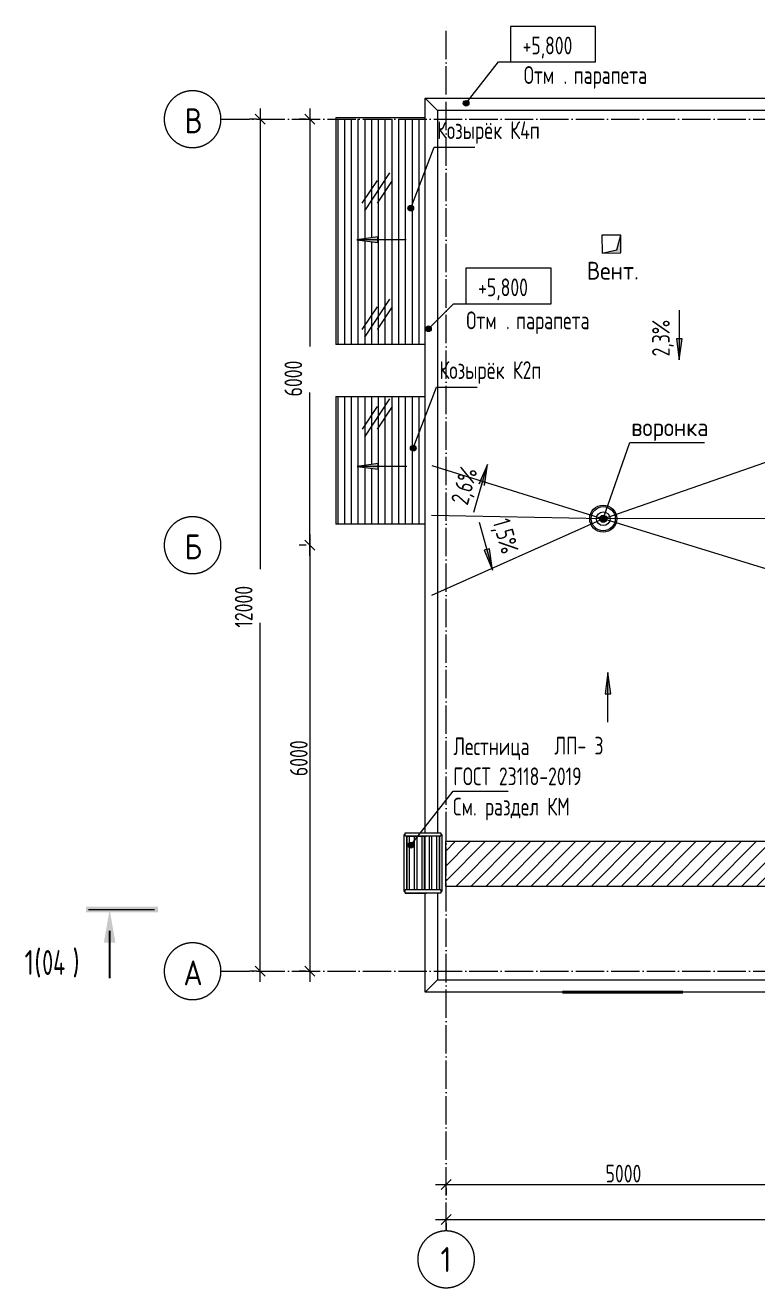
# Model space of a CAD drawing. Header units: millimetres. Extents: x -263990 to 193903, y -164417 to 240530.
# Drawn here: x -1339 to 8987, y -62039 to -44258 of the extents above; entities that cross this region are included whole.
import ezdxf

# ---------------------------------------------------------------- set-up
doc = ezdxf.new("R2010")
doc.units = ezdxf.units.MM
doc.header["$LTSCALE"] = 20
doc.linetypes.add('_ШПТ__20_т__2_5__Линия сетки', pattern=[25, 20, -2.5, 0, -2.5])
doc.linetypes.add('CENTER', pattern=[20, 15, -1.7, 1.6, -1.7])
doc.layers.get('0').update_dxf_attribs({"lineweight": 0})
doc.layers.get('Defpoints').update_dxf_attribs({"color": 4})
doc.layers.add('S-WALL-PATT', color=181, linetype='Continuous')
for name, color, linetype, lineweight in [('Высотные отметки', 7, 'Continuous', 9), ('Линии', 7, 'Continuous', 9), ('Обобщенные модели', 7, 'Continuous', 18), ('Обычные линии', 7, 'Continuous', 40), ('Оси', 7, 'CENTER', 9), ('Размеры', 7, 'Continuous', 9), ('Разрезы', 7, 'Continuous', 9), ('Текстовые примечания', 7, 'Continuous', 9), ('Типовые аннотации', 7, 'Continuous', 9), ('Уклоны в точках', 7, 'Continuous', 9), ('Элементы узлов', 7, 'Continuous', 18)]:
    doc.layers.add(name, color=color, linetype=linetype, lineweight=lineweight)
for name, color, linetype, lineweight, true_color in [('Оборудование', 7, 'Continuous', 18, 0x9f9fd0), ('Ограждение', 7, 'Continuous', 9, 0x408080), ('Сантехнические приборы', 7, 'Continuous', 18, 0x0080c0)]:
    doc.layers.add(name, color=color, linetype=linetype, lineweight=lineweight, true_color=true_color)
doc.styles.add('GOST Common', font='gost-common.ttf', dxfattribs={"width": 0.9, "height": 350})
doc.styles.add('GOST Common_1', font='gost-common.ttf', dxfattribs={"width": 0.8, "height": 350})
doc.styles.add('GOST Common_2', font='gost-common.ttf', dxfattribs={"width": 0.9, "height": 250})
doc.styles.add('ISOCPEUR', font='isocpeur.ttf', dxfattribs={"width": 0.9, "height": 250})
doc.dimstyles.new('Основной_2_5_мм', dxfattribs={"dimscale": 304.8, "dimtxt": 251.428749, "dimasz": 0.463911, "dimexe": 0.492126, "dimexo": 0.492126, "dimgap": 0.098425, "dimtad": 1, "dimdec": 3, "dimrnd": 0.001, "dimdsep": 46, "dimtxsty": 'GOST Common_2', "dimblk1": 'OBLIQUE', "dimblk2": 'OBLIQUE', "dimsah": 1, "dimcen": 0.09, "dimdle": 0.492126, "dimazin": 2, "dimtfac": 1, "dimtdec": 4, "dimtix": 1, "dimtmove": 1, "dimatfit": 3, "dimfxl": 1, "dimtvp": 1, "dimtolj": 1, "dimtzin": 0, "dimlwd": 20, "dimlwe": 20, "dimarcsym": 2})
doc.dimstyles.new('Основной_2_5_мм_1', dxfattribs={"dimscale": 304.8, "dimtxt": 251.428749, "dimasz": 0.463911, "dimexe": 0.492126, "dimexo": 0.492126, "dimgap": 0.098425, "dimtad": 1, "dimdec": 3, "dimrnd": 0.001, "dimdsep": 46, "dimtxsty": 'GOST Common_2', "dimblk1": 'OBLIQUE', "dimblk2": 'OBLIQUE', "dimsah": 1, "dimcen": 0.09, "dimdle": 0.492126, "dimazin": 2, "dimtfac": 1, "dimtdec": 4, "dimtix": 1, "dimtmove": 0, "dimatfit": 3, "dimfxl": 1, "dimtvp": 1, "dimtolj": 1, "dimtzin": 0, "dimlwd": 20, "dimlwe": 20, "dimarcsym": 2})
pattern_1 = [(90, (4593.84, -57580.96), (-95.25, 0), [])]

# ---------------------------------------------------------------- blocks, each defined once
blk = doc.blocks.new('125_Горизонтальный козырек - Горизонтальный козырек L_1200-V4-_О__R_8_390_')
at = {"layer": 'Ограждение'}
h = blk.add_hatch(dxfattribs=at)
h.set_pattern_fill('FP_6', style=0, pattern_type=2)
h.set_pattern_definition([(326.515, (6850.4, 2029), (3556.012, -1764.247), [639.55, -5755.93]), (326.515, (6957.1, 2064.3), (3556.012, -1764.247), [383.73, -6011.75]), (326.515, (6957.1, 1852.6), (3556.012, -1764.247), [383.73, -6011.75])])
h.paths.add_polyline_path([(1800, -20), (0, -20), (0, -1280), (1800, -1280)], flags=0)
at = {"layer": 'Ограждение', "color": 7}
for p, q in [((0, -1280), (0, -20)), ((1800, -20), (1800, -1280)), ((0, -1280), (1800, -1280))]:
    blk.add_line(p, q, dxfattribs=at)
blk = doc.blocks.new('190_ФЭ_Парапет_Сэндвич - ФЭ-К1_150-1300769-_О__R_8_390_')
at = {"layer": 'Обобщенные модели'}
for p, q in [((-295, 1950), (-295, 12295)), ((-295, 12295), (-275, 12275)), ((-275, 12275), (-122, 12122)), ((-122, 12122), (-122, 1950)), ((-295, 1150), (-295, 1900)), ((-295, -295), (-295, 1100)), ((-122, 1100), (-122, -122)), ((-122, -122), (-275, -275)), ((-275, -275), (-295, -295))]:
    blk.add_line(p, q, dxfattribs=at)
blk = doc.blocks.new('190_ФЭ_Парапет_Сэндвич - ФЭ-К1_150-1312251-_О__R_8_390_')
at = {"layer": 'Обобщенные модели'}
for p, q in [((-275, -275), (-122, -122)), ((-122, -122), (14705, -122)), ((-295, -295), (-275, -275)), ((1638, -295), (-295, -295)), ((6260, -295), (3338, -295)), ((11043, -295), (8039, -295)), ((14705, -295), (12789, -295))]:
    blk.add_line(p, q, dxfattribs=at)
blk = doc.blocks.new('190_ФЭ_Парапет_Сэндвич - ФЭ-К1_150-1312303-_О__R_8_390_')
at = {"layer": 'Обобщенные модели'}
for p, q in [((-295, 12295), (14705, 12295)), ((-275, 12275), (-295, 12295)), ((-122, 12122), (-275, 12275)), ((14705, 12122), (-122, 12122))]:
    blk.add_line(p, q, dxfattribs=at)
blk = doc.blocks.new('00_ME_Лестница пожарная - плоская кровля - 00_ABD_4500_h_-1334460-_О__R_8_390_')
at = {"layer": 'Оборудование', "color": 7}
for p, q in [((-425, 375), (-425, 75)), ((-375, 360), (-375, 75)), ((375, 360), (375, 75)), ((425, 375), (425, 75))]:
    blk.add_line(p, q, dxfattribs=at)
blk = doc.blocks.new('Труба квадратная - Ступень-1331110-_О__R_8_390_')
at = {"layer": 'Оборудование', "color": 7}
for p, q in [((0, -15), (0, 0)), ((25, 15), (775, 15)), ((800, 0), (800, -15)), ((800, -15), (0, -15))]:
    blk.add_line(p, q, dxfattribs=at)
blk = doc.blocks.new('Труба квадратная - Ступень-V6-_О__R_8_390_')
at = {"layer": 'Оборудование', "color": 7}
for p, q in [((25, 15), (775, 15)), ((775, -15), (25, -15))]:
    blk.add_line(p, q, dxfattribs=at)
blk = doc.blocks.new('Труба квадратная - Ступень-V7-_О__R_8_390_')
at = {"layer": 'Оборудование', "color": 7}
for p, q in [((0, 0), (0, 15)), ((0, 15), (800, 15)), ((800, 15), (800, 0)), ((775, -15), (25, -15))]:
    blk.add_line(p, q, dxfattribs=at)
blk = doc.blocks.new('Труба квадратная - Площадка продольно-1331112-_О__R_8_390_')
at = {"layer": 'Оборудование', "color": 7}
for p, q in [((0, -25), (0, 25)), ((0, 25), (500, 25)), ((500, 25), (500, -25)), ((500, -25), (0, -25))]:
    blk.add_line(p, q, dxfattribs=at)
blk = doc.blocks.new('125_Горизонтальный козырек - Горизонтальный козырек L_1200-1478645-_О__R_8_390_')
at = {"layer": 'Ограждение'}
h = blk.add_hatch(dxfattribs=at)
h.set_pattern_fill('FP_7', style=0, pattern_type=2)
h.set_pattern_definition([(326.515, (10780.4, 2029), (3556.012, -1764.247), [639.55, -5755.93]), (326.515, (10887.1, 2064.3), (3556.012, -1764.247), [383.73, -6011.75]), (326.515, (10887.1, 1852.6), (3556.012, -1764.247), [383.73, -6011.75])])
h.paths.add_polyline_path([(3200, -20), (0, -20), (0, -1280), (3200, -1280)], flags=0)
at = {"layer": 'Ограждение', "color": 7}
for p, q in [((0, -1280), (0, -20)), ((3200, -20), (3200, -1280)), ((0, -1280), (3200, -1280))]:
    blk.add_line(p, q, dxfattribs=at)
blk = doc.blocks.new('Ось сетки - Круг_Ø8 мм-6577-_О__R_8_390_')
at = {"layer": 'Оси', "lineweight": 20}
for start, end in [(360, 180), (180, 360)]:
    blk.add_arc((0, 0), 4, start, end, dxfattribs=at)
blk = doc.blocks.new('Разрез - Номер вида и Номер листа спереди_3_5 мм-64073-_О__R_8_390_')
at = {"layer": 'Разрезы'}
for points in [[(9.8, 0.4), (9.8, -0.39), (-0.33, -0.39), (-0.33, 0.4)], [(2.18, -4.67), (3, 0), (3.82, -4.67)]]:
    blk.add_hatch(color=256, dxfattribs=at).paths.add_polyline_path(points, flags=0)
at = {"layer": 'Разрезы', "lineweight": 30}
blk.add_line((3, -3), (3, -9.66), dxfattribs=at)
blk = doc.blocks.new('_Oblique')
at = {"color": 0, "linetype": 'ByBlock', "lineweight": -2}
blk.add_line((-0.5, -0.5), (0.5, 0.5), dxfattribs=at)
blk = doc.blocks.new('*D267')
at = {"layer": 'Defpoints', "color": 0, "transparency": 16777216}
for p in [(2772, -45581), (2672, -51581), (2772, -51581)]:
    blk.add_point(p, dxfattribs=at)
at = {"layer": 'Размеры', "color": 0, "lineweight": 20, "transparency": 16777216}
for p, q in [((2672, -45431), (2672, -48784)), ((2622, -45581), (2522, -45581)), ((2672, -51731), (2672, -49429)), ((2622, -51581), (2522, -51581))]:
    blk.add_line(p, q, dxfattribs=at)
at = {"layer": 'Размеры', "color": 0, "lineweight": 20, "transparency": 16777216, "xscale": 141.4, "yscale": 141.4, "zscale": 141.4}
for p, rotation in [((2672, -45581), 90), ((2672, -51581), 270)]:
    blk.add_blockref('_Oblique', p, dxfattribs=dict(at, rotation=rotation))
at = {"layer": 'Размеры', "color": 0, "lineweight": 20, "transparency": 16777216, "insert": (2315, -49485), "char_height": 250, "width": 756.84, "attachment_point": 1, "rotation": 90, "line_spacing_factor": 1.022761, "style": 'GOST Common_2'}
blk.add_mtext('\\A1;6000', dxfattribs=at)
blk = doc.blocks.new('*D268')
at = {"layer": 'Defpoints', "color": 0, "transparency": 16777216}
for p in [(2772, -51581), (2672, -57581), (2772, -57581)]:
    blk.add_point(p, dxfattribs=at)
at = {"layer": 'Размеры', "color": 0, "lineweight": 20, "transparency": 16777216}
for p, q in [((2672, -51431), (2672, -57731)), ((2622, -51581), (2522, -51581)), ((2622, -57581), (2522, -57581))]:
    blk.add_line(p, q, dxfattribs=at)
at = {"layer": 'Размеры', "color": 0, "lineweight": 20, "transparency": 16777216, "xscale": 141.4, "yscale": 141.4, "zscale": 141.4}
for p, rotation in [((2672, -51581), 90), ((2672, -57581), 270)]:
    blk.add_blockref('_Oblique', p, dxfattribs=dict(at, rotation=rotation))
at = {"layer": 'Размеры', "color": 0, "lineweight": 20, "transparency": 16777216, "insert": (2517, -54581), "char_height": 250, "width": 756.84, "attachment_point": 5, "rotation": 90, "style": 'GOST Common_2'}
blk.add_mtext('\\A1;6000', dxfattribs=at)
blk = doc.blocks.new('*D269')
at = {"layer": 'Defpoints', "color": 0, "transparency": 16777216}
for p in [(2072, -45581), (1972, -57581), (2072, -57581)]:
    blk.add_point(p, dxfattribs=at)
at = {"layer": 'Размеры', "color": 0, "lineweight": 20, "transparency": 16777216}
for p, q in [((1972, -45431), (1972, -51918)), ((1922, -45581), (1822, -45581)), ((1972, -57731), (1972, -52675)), ((1922, -57581), (1822, -57581))]:
    blk.add_line(p, q, dxfattribs=at)
at = {"layer": 'Размеры', "color": 0, "lineweight": 20, "transparency": 16777216, "xscale": 141.4, "yscale": 141.4, "zscale": 141.4}
for p, rotation in [((1972, -45581), 90), ((1972, -57581), 270)]:
    blk.add_blockref('_Oblique', p, dxfattribs=dict(at, rotation=rotation))
at = {"layer": 'Размеры', "color": 0, "lineweight": 20, "transparency": 16777216, "insert": (1615, -52741), "char_height": 250, "width": 889.8, "attachment_point": 1, "rotation": 90, "line_spacing_factor": 1.022761, "style": 'GOST Common_2'}
blk.add_mtext('\\A1;12000', dxfattribs=at)
blk = doc.blocks.new('Высотные отметки - Рамка-5093-_О__R_8_390_')
at = {"layer": 'Типовые аннотации'}
for p, q in [((-6, 0), (-6, 5)), ((-6, 5), (6, 5)), ((6, 5), (6, 0)), ((6, 0), (-6, 0))]:
    blk.add_line(p, q, dxfattribs=at)
blk = doc.blocks.new('Ось сетки - Круг_Ø8 мм-6577-_О__L2_3_900_')
at = {"layer": 'Оси', "lineweight": 20}
for start, end in [(360, 180), (180, 360)]:
    blk.add_arc((0, 0), 4, start, end, dxfattribs=at)
blk = doc.blocks.new('*D255')
at = {"layer": 'Defpoints', "color": 0, "transparency": 16777216}
for p in [(4594, -60979), (49594, -60979), (49594, -61079)]:
    blk.add_point(p, dxfattribs=at)
at = {"layer": 'Размеры', "color": 0, "lineweight": 20, "transparency": 16777216}
for p, q in [((4444, -61079), (49744, -61079)), ((4594, -61129), (4594, -61229)), ((49594, -61129), (49594, -61229))]:
    blk.add_line(p, q, dxfattribs=at)
at = {"layer": 'Размеры', "color": 0, "lineweight": 20, "transparency": 16777216, "xscale": 141.4, "yscale": 141.4, "zscale": 141.4, "rotation": 180}
blk.add_blockref('_Oblique', (4594, -61079), dxfattribs=at)
at = {"layer": 'Размеры', "color": 0, "lineweight": 20, "transparency": 16777216, "xscale": 141.4, "yscale": 141.4, "zscale": 141.4}
blk.add_blockref('_Oblique', (49594, -61079), dxfattribs=at)
at = {"layer": 'Размеры', "color": 0, "lineweight": 20, "transparency": 16777216, "insert": (27094, -60924), "char_height": 250, "width": 971.62, "attachment_point": 5, "style": 'GOST Common_2'}
blk.add_mtext('\\A1;45000', dxfattribs=at)
blk = doc.blocks.new('*D256')
at = {"layer": 'Defpoints', "color": 0, "transparency": 16777216}
for p in [(4594, -60486), (9594, -60486), (9594, -60586)]:
    blk.add_point(p, dxfattribs=at)
at = {"layer": 'Размеры', "color": 0, "lineweight": 20, "transparency": 16777216}
for p, q in [((4444, -60586), (9744, -60586)), ((4594, -60636), (4594, -60736)), ((9594, -60636), (9594, -60736))]:
    blk.add_line(p, q, dxfattribs=at)
at = {"layer": 'Размеры', "color": 0, "lineweight": 20, "transparency": 16777216, "xscale": 141.4, "yscale": 141.4, "zscale": 141.4, "rotation": 180}
blk.add_blockref('_Oblique', (4594, -60586), dxfattribs=at)
at = {"layer": 'Размеры', "color": 0, "lineweight": 20, "transparency": 16777216, "xscale": 141.4, "yscale": 141.4, "zscale": 141.4}
blk.add_blockref('_Oblique', (9594, -60586), dxfattribs=at)
at = {"layer": 'Размеры', "color": 0, "lineweight": 20, "transparency": 16777216, "insert": (7094, -60431), "char_height": 250, "width": 756.84, "attachment_point": 5, "style": 'GOST Common_2'}
blk.add_mtext('\\A1;5000', dxfattribs=at)
blk = doc.blocks.new('109_Водосточная воронка - Радиус 70-1083720-_О__R_8_390_')
at = {"layer": 'Сантехнические приборы', "color": 7}
for radius in [191, 170, 50.8]:
    blk.add_circle((0, 0), radius, dxfattribs=at)

msp = doc.modelspace()

# ---------------------------------------------------------------- hatches: boundary and pattern name
at = {"layer": 'S-WALL-PATT', "lineweight": 0}
h = msp.add_hatch(dxfattribs=at)
h.set_pattern_fill('ANSI31', color=0, scale=30, angle=45)
h.set_pattern_definition(pattern_1)
h.paths.add_polyline_path([(4298.84448, -46303.45763), (4298.84448, -45580.95868), (3038.84448, -45580.95868), (3038.84448, -48755.95868), (4298.84448, -48755.95868), (4298.84448, -46303.45763), (4109.9129, -46797.29807, -0.3108160879), (4135.62012, -46834.65736, -1), (4055.62012, -46834.65736, -0.5257670534), (4109.9129, -46797.29807)])
h.paths.add_polyline_path([(3632.90984, -47240.05792), (3632.90984, -47319.04942), (3332.90984, -47279.55367)], flags=16)
h = msp.add_hatch(dxfattribs=at)
h.set_pattern_fill('ANSI31', color=0, scale=30, angle=45)
h.set_pattern_definition(pattern_1)
h.paths.add_polyline_path([(4298.84448, -49773.62736), (4298.84448, -49485.95868), (3038.84448, -49485.95868), (3038.84448, -51285.95868), (4298.84448, -51285.95868), (4298.84448, -49773.62736), (4144.75656, -50176.39141, -0.3108160879), (4170.46378, -50213.7507, -1), (4090.46378, -50213.7507, -0.5257670534), (4144.75656, -50176.39141)])
h.paths.add_polyline_path([(3637.76248, -50432.14963), (3637.76248, -50511.14113), (3337.76248, -50471.64538)], flags=16)
at = {"layer": 'Высотные отметки', "lineweight": 20}
h = msp.add_hatch(color=256, dxfattribs=at)
edge = h.paths.add_edge_path(flags=0)
edge.add_arc((4876.09044, -45356.94864), 40, 0, 360)
h = msp.add_hatch(color=256, dxfattribs=at)
edge = h.paths.add_edge_path(flags=0)
edge.add_arc((4345.1058, -48532.4738), 40, 0, 360)
at = {"layer": 'Размеры', "lineweight": 20}
h = msp.add_hatch(color=256, dxfattribs=at)
h.dxf.hatch_style = 1
h.paths.add_polyline_path([(7055.3336, -47212.11433), (6999.67593, -47419.69629), (6791.4053, -47469.54186), (7057.51435, -47462.53061)])
for points in [[(7881.06208, -48972.06647), (7920.55783, -48672.06647), (7841.56633, -48672.06647)], [(5177.07314, -50442.7988), (5057.10638, -50720.58989), (5133.09177, -50742.17407)], [(5249.0247, -51930.63514), (5205.04333, -51631.25987), (5129.05794, -51652.84405)], [(6875.78609, -53373.56078), (6836.29034, -53673.56078), (6915.28184, -53673.56078)]]:
    msp.add_hatch(color=256, dxfattribs=at).paths.add_polyline_path(points, flags=0)
h = msp.add_hatch(color=256, dxfattribs=at)
edge = h.paths.add_edge_path(flags=0)
edge.add_arc((6808.56203, -51207.36792), 40, -0.000000005, 359.999999995)
at = {"layer": 'Текстовые примечания'}
h = msp.add_hatch(color=256, dxfattribs=at)
edge = h.paths.add_edge_path(flags=0)
edge.add_arc((4095.62012, -46834.65736), 40, 0, 360)
h = msp.add_hatch(color=256, dxfattribs=at)
edge = h.paths.add_edge_path(flags=0)
edge.add_arc((4130.46378, -50213.7507), 40, 0, 360)
h = msp.add_hatch(color=256, dxfattribs=at)
edge = h.paths.add_edge_path(flags=0)
edge.add_arc((4096.04257, -55805.92621), 40, 0, 360)
at = {"layer": 'Уклоны в точках', "lineweight": 20}
for points in [[(3332.90984, -47279.55367), (3632.90984, -47319.04942), (3632.90984, -47240.05792)], [(3337.76248, -50471.64538), (3637.76248, -50511.14113), (3637.76248, -50432.14963)]]:
    msp.add_hatch(color=256, dxfattribs=at).paths.add_polyline_path(points, flags=0)
at = {"layer": 'Элементы узлов', "lineweight": 9}
h = msp.add_hatch(dxfattribs=at)
h.set_pattern_fill('FP_8', color=256, style=0, pattern_type=2)
h.set_pattern_definition([(45, (4593.84, -57580.96), (-106.066, 106.066), [])])
h.paths.add_polyline_path([(16610.60188, -56380.95868), (18983.84448, -56380.95868), (18983.84448, -55755.95868), (4583.84448, -55755.95868), (4583.84448, -56380.95868), (14947.29391, -56380.95868)], flags=0)

# ---------------------------------------------------------------- linework, layer by layer
at = {"layer": 'Высотные отметки'}
for p, q in [((4876.09044, -45356.94864, -29218.58679), (5334.07025, -44774.97951, -29218.58679)), ((5334.07025, -44774.97951, -29218.58679), (6100.37266, -44774.97951, -29218.58679)), ((4345.1058, -48532.4738, -29218.58679), (4696.76991, -48180.80969, -29218.58679)), ((4696.76991, -48180.80969, -29218.58679), (5473.78751, -48180.80969, -29218.58679))]:
    msp.add_line(p, q, dxfattribs=at)
at = {"layer": 'Высотные отметки', "lineweight": 20}
for centre in [(4876.09044, -45356.94864, -29218.58679), (4345.1058, -48532.4738, -29218.58679)]:
    msp.add_circle(centre, 40, dxfattribs=at)
at = {"layer": 'Линии'}
for p, q in [((18983.84448, -55755.95868, -29218.58679), (4583.84448, -55755.95868, -29218.58679)), ((4583.84448, -55755.95868, -29218.58679), (4583.84448, -56380.95868, -29218.58679)), ((4583.84448, -56380.95868, -29218.58679), (18983.84448, -56380.95868, -29218.58679))]:
    msp.add_line(p, q, dxfattribs=at)
at = {"layer": 'Обычные линии'}
msp.add_line((7932.27872, -57875.95868, -29218.58679), (6232.27872, -57875.95868, -29218.58679), dxfattribs=at)
at = {"layer": 'Оси', "linetype": '_ШПТ__20_т__2_5__Линия сетки'}
for p, q in [((4593.84448, -61238.76883, -29218.58679), (4593.84448, -44257.92003, -29218.58679)), ((1419.82502, -45580.95868, -29218.58679), (50316.41886, -45580.95868, -29218.58679)), ((4593.84448, -61238.76883, -29218.58679), (4593.84448, -45667.0621, -29218.58679)), ((1419.82502, -57580.95868, -29218.58679), (50316.41886, -57580.95868, -29218.58679))]:
    msp.add_line(p, q, dxfattribs=at)
at = {"layer": 'Размеры', "lineweight": 20}
for p, q in [((7881.06208, -48272.06647, -29218.58679), (7881.06208, -48972.06647, -29218.58679)), ((7920.55783, -48672.06647, -29218.58679), (7841.56633, -48672.06647, -29218.58679)), ((7841.56633, -48672.06647, -29218.58679), (7881.06208, -48972.06647, -29218.58679)), ((7881.06208, -48972.06647, -29218.58679), (7920.55783, -48672.06647, -29218.58679)), ((6808.56203, -51207.36792, -29218.58679), (7181.51982, -50133.96622, -29218.58679)), ((7181.51982, -50133.96622, -29218.58679), (8234.09326, -50133.96622, -29218.58679)), ((4985.80032, -51116.15956, -29218.58679), (5177.07314, -50442.7988, -29218.58679)), ((5177.07314, -50442.7988, -29218.58679), (5057.10638, -50720.58989, -29218.58679)), ((5133.09177, -50742.17407, -29218.58679), (5177.07314, -50442.7988, -29218.58679)), ((5057.75189, -51257.27438, -29218.58679), (5249.0247, -51930.63514, -29218.58679)), ((5205.04333, -51631.25987, -29218.58679), (5129.05794, -51652.84405, -29218.58679)), ((5129.05794, -51652.84405, -29218.58679), (5249.0247, -51930.63514, -29218.58679)), ((5249.0247, -51930.63514, -29218.58679), (5205.04333, -51631.25987, -29218.58679)), ((6875.78609, -53373.56078, -29218.58679), (6836.29034, -53673.56078, -29218.58679)), ((6915.28184, -53673.56078, -29218.58679), (6875.78609, -53373.56078, -29218.58679)), ((6875.78609, -54073.56078, -29218.58679), (6875.78609, -53373.56078, -29218.58679)), ((6836.29034, -53673.56078, -29218.58679), (6915.28184, -53673.56078, -29218.58679))]:
    msp.add_line(p, q, dxfattribs=at)
for points, elevation in [([(6791.4053, -47469.54186), (7057.51435, -47462.53061), (7055.3336, -47212.11433), (6788.15985, -47216.09579), (6791.4053, -47469.54186)], -29218.58679), ([(6791.4053, -47469.54186), (6999.67593, -47419.69629), (7055.3336, -47212.11433)], -29218.58679), ([(6808.56203, -51207.36792), (11271.44396, -49654.18731)], -29218.58679), ([(4390.47869, -50460.33274), (6808.56203, -51207.36792)], -3545.33437), ([(16711.78534, -51189.62389), (11271.44396, -52579.30566), (6808.56203, -51207.36792), (4388.80155, -52287.12)], -29218.58679), ([(6808.56203, -51207.36792), (4388.99963, -51161.24706)], -29218.58679), ([(16711.78534, -51189.62389), (6808.56203, -51207.36792)], -29218.58679)]:
    msp.add_lwpolyline(points, dxfattribs=dict(at, elevation=elevation))
for centre, radius in [((6808.56203, -51207.36792, -3583.48011), 97.05836), ((6808.56203, -51207.36792, -29218.58679), 40)]:
    msp.add_circle(centre, radius, dxfattribs=at)
at = {"layer": 'Разрезы'}
msp.add_line((-449.43735, -56710.95868, -29218.58679), (484.17431, -56710.95868, -29218.58679), dxfattribs=at)
at = {"layer": 'Текстовые примечания'}
for p, q in [((4095.62012, -46834.65736, -29218.58679), (4423.76558, -45976.93153, -29218.58679)), ((4423.76558, -45976.93153, -29218.58679), (4998.10434, -45976.93153, -29218.58679)), ((4130.46378, -50213.7507, -29218.58679), (4458.60924, -49356.02487, -29218.58679)), ((4458.60924, -49356.02487, -29218.58679), (5032.948, -49356.02487, -29218.58679)), ((4096.04257, -55805.92621, -29218.58679), (4695.4079, -55044.59735, -29218.58679)), ((4695.4079, -55044.59735, -29218.58679), (5466.41485, -55044.59735, -29218.58679))]:
    msp.add_line(p, q, dxfattribs=at)
for centre in [(4095.62012, -46834.65736, -29218.58679), (4130.46378, -50213.7507, -29218.58679), (4096.04257, -55805.92621, -29218.58679)]:
    msp.add_circle(centre, 40, dxfattribs=at)
at = {"layer": 'Уклоны в точках', "lineweight": 20}
for p, q in [((3632.90984, -47240.05792, -29218.58679), (3332.90984, -47279.55367, -29218.58679)), ((3332.90984, -47279.55367, -29218.58679), (3632.90984, -47319.04942, -29218.58679)), ((3632.90984, -47319.04942, -29218.58679), (3632.90984, -47240.05792, -29218.58679)), ((3637.76248, -50432.14963, -29218.58679), (3337.76248, -50471.64538, -29218.58679)), ((3337.76248, -50471.64538, -29218.58679), (3637.76248, -50511.14113, -29218.58679)), ((3637.76248, -50511.14113, -29218.58679), (3637.76248, -50432.14963, -29218.58679))]:
    msp.add_line(p, q, dxfattribs=at)
at = {"layer": 'Уклоны в точках'}
for p, q in [((4032.90984, -47279.55367, -29218.58679), (3332.90984, -47279.55367, -29218.58679)), ((4037.76248, -50471.64538, -29218.58679), (3337.76248, -50471.64538, -29218.58679))]:
    msp.add_line(p, q, dxfattribs=at)

# ---------------------------------------------------------------- block references
at = {"layer": 'Высотные отметки', "lineweight": 20, "extrusion": (0, 0, -1), "xscale": 99.99999999999993, "yscale": 99.99999999999993, "zscale": 99.99999999999993}
for p in [(-6100.37266, -44774.97951, 29218.58679), (-5473.78751, -48180.80969, 29218.58679)]:
    msp.add_blockref('Высотные отметки - Рамка-5093-_О__R_8_390_', p, dxfattribs=at)
at = {"layer": 'Обобщенные модели'}
for name in ['190_ФЭ_Парапет_Сэндвич - ФЭ-К1_150-1300769-_О__R_8_390_', '190_ФЭ_Парапет_Сэндвич - ФЭ-К1_150-1312303-_О__R_8_390_', '190_ФЭ_Парапет_Сэндвич - ФЭ-К1_150-1312251-_О__R_8_390_']:
    msp.add_blockref(name, (4593.84448, -57580.95868, -29218.58679), dxfattribs=at)
at = {"layer": 'Оборудование', "color": 7}
for name, p, rotation in [('00_ME_Лестница пожарная - плоская кровля - 00_ABD_4500_h_-1334460-_О__R_8_390_', (4393.84448, -56055.95868, -29218.58679), 89.99999999999991), ('Труба квадратная - Площадка продольно-1331112-_О__R_8_390_', (4518.84448, -55655.95868, -29218.58679), 180), ('Труба квадратная - Ступень-V7-_О__R_8_390_', (4018.84448, -56455.95868, -29218.58679), 89.99999999999991), ('Труба квадратная - Ступень-V6-_О__R_8_390_', (4058.84448, -56455.95868, -29218.58679), 89.99999999999991), ('Труба квадратная - Ступень-V6-_О__R_8_390_', (4163.84448, -56455.95868, -29218.58679), 89.99999999999991), ('Труба квадратная - Ступень-V6-_О__R_8_390_', (4268.84448, -56455.95868, -29218.58679), 89.99999999999991), ('Труба квадратная - Ступень-V6-_О__R_8_390_', (4373.84448, -56455.95868, -29218.58679), 89.99999999999991), ('Труба квадратная - Ступень-V6-_О__R_8_390_', (4478.84448, -56455.95868, -29218.58679), 89.99999999999991), ('Труба квадратная - Ступень-1331110-_О__R_8_390_', (4518.84448, -56455.95868, -29218.58679), 89.99999999999991), ('Труба квадратная - Площадка продольно-1331112-_О__R_8_390_', (4518.84448, -56455.95868, -29218.58679), 180)]:
    msp.add_blockref(name, p, dxfattribs=dict(at, rotation=rotation))
at = {"layer": 'Ограждение', "color": 7, "rotation": 269.9999999999993}
for name, p in [('125_Горизонтальный козырек - Горизонтальный козырек L_1200-1478645-_О__R_8_390_', (4318.84448, -45555.95868, -29218.58679)), ('125_Горизонтальный козырек - Горизонтальный козырек L_1200-V4-_О__R_8_390_', (4318.84448, -49485.95868, -29218.58679))]:
    msp.add_blockref(name, p, dxfattribs=at)
at = {"layer": 'Оси', "lineweight": 20, "xscale": 99.99999999999993, "yscale": 99.99999999999993, "zscale": 99.99999999999993, "rotation": 269.9999999999994}
for p in [(1019.82502, -45580.95868, -29218.58679), (1019.82502, -51580.95868, -29218.58679), (1019.82502, -57580.95868, -29218.58679)]:
    msp.add_blockref('Ось сетки - Круг_Ø8 мм-6577-_О__R_8_390_', p, dxfattribs=at)
at = {"layer": 'Оси', "lineweight": 20, "xscale": 99.99999999999993, "yscale": 99.99999999999993, "zscale": 99.99999999999993}
for name in ['Ось сетки - Круг_Ø8 мм-6577-_О__R_8_390_', 'Ось сетки - Круг_Ø8 мм-6577-_О__L2_3_900_']:
    msp.add_blockref(name, (4593.84448, -61638.76883, -29218.58679), dxfattribs=at)
at = {"layer": 'Размеры', "lineweight": 20, "rotation": 179.4695112825543}
msp.add_blockref('109_Водосточная воронка - Радиус 70-1083720-_О__R_8_390_', (6808.56203, -51207.36792, -3583.48011), dxfattribs=at)
at = {"layer": 'Разрезы', "lineweight": 50, "xscale": 99.99999999999993, "yscale": 99.99999999999993, "zscale": 99.99999999999993}
msp.add_blockref('Разрез - Номер вида и Номер листа спереди_3_5 мм-64073-_О__R_8_390_', (-449.43735, -56710.95868, -29218.58679), dxfattribs=at)

# ---------------------------------------------------------------- texts
at = {"layer": 'Высотные отметки', "char_height": 250, "width": 1028.8225687, "attachment_point": 1, "line_spacing_factor": 1.022761, "style": 'GOST Common_2'}
for insert in [(5671.69659, -44418.27244, -29218.58679), (5045.11144, -47824.10261, -29218.58679)]:
    msp.add_mtext('+5,800', dxfattribs=dict(at, insert=insert))
at = {"layer": 'Оси', "char_height": 350, "attachment_point": 1, "style": 'GOST Common'}
for s, insert, width in [('\\fGOST Common|b0|i0|c204|p34|;\\W.9;В', (906.50213, -45428.37177, -29218.58679), 310.2530625), ('\\fGOST Common|b0|i0|c204|p34|;\\W.9;Б', (906.50213, -51428.37177, -29218.58679), 310.2530625), ('\\fGOST Common|b0|i0|c204|p34|;\\W.9;А', (891.65213, -57428.37177, -29218.58679), 346.329), ('\\fGOST Common|b0|i0|c204|p34|;\\W.9;1', (4515.61382, -61466.23547, -29218.58679), 187.594875), ('\\fGOST Common|b0|i0|c204|p34|;\\W.9;1', (4515.61382, -61466.23547, -29218.58679), 187.594875)]:
    msp.add_mtext(s, dxfattribs=dict(at, insert=insert, width=width))
at = {"layer": 'Размеры', "lineweight": 20, "char_height": 250, "width": 1266.66625, "attachment_point": 1, "rotation": 359.999999995, "style": 'ISOCPEUR'}
for s, insert in [('Вент.', (6577.02083, -47590.02398, -29218.58679)), ('воронка', (7203.53755, -49794.33005, -29218.58679))]:
    msp.add_mtext(s, dxfattribs=dict(at, insert=insert))
at = {"layer": 'Размеры', "lineweight": 20, "char_height": 250, "attachment_point": 1, "line_spacing_factor": 1.022761, "style": 'GOST Common_2'}
for s, insert, width, rotation in [('2,3%', (7497.4067, -48922.3508, -29218.58679), 712.0296956, 89.999999995), ('2,6%', (4656.20123, -50960.74169, -29218.58679), 790.4736451, 74.142433396), ('1,5%', (5487.5168, -51182.18662, -29218.58679), 790.4736451, 285.857566594)]:
    msp.add_mtext(s, dxfattribs=dict(at, insert=insert, width=width, rotation=rotation))
at = {"layer": 'Разрезы', "char_height": 350, "attachment_point": 1, "style": 'GOST Common_1'}
for s, insert, width in [('\\fGOST Common|b0|i0|c204|p34|;\\W.8;(', (-1211.42449, -57283.13952, -29218.58679), 134.6835), ('\\fGOST Common|b0|i0|c204|p34|;\\W.8;)', (-671.67449, -57283.13952, -29218.58679), 134.6835), ('\\fGOST Common|b0|i0|c204|p34|;\\W.8;1', (-1349.00782, -57283.13952, -29218.58679), 166.751), ('04', (-1100.29949, -57283.13952, -29218.58679), 519.4935)]:
    msp.add_mtext(s, dxfattribs=dict(at, insert=insert, width=width))
at = {"layer": 'Текстовые примечания', "char_height": 250, "attachment_point": 1, "style": 'GOST Common_2'}
for s, insert, width in [('Отм', (5688.85229, -44834.26432, -29218.58679), 678.227625), ('парапета', (6391.32104, -44834.26432, -29218.58679), 1673.9235), ('. ', (6248.44604, -44834.26432, -29218.58679), 173.1645), ('Козырёк К4п', (4465.40271, -45610.47105, -29218.58679), 2669.6209583), ('Отм', (4878.05285, -48289.28281, -29218.58679), 678.227625), ('парапета', (5580.5216, -48289.28281, -29218.58679), 1673.9235), ('. ', (5437.6466, -48289.28281, -29218.58679), 173.1645), ('Козырёк К2п', (4500.24636, -48989.56439, -29218.58679), 2669.6209583), ('Лестница', (4695.4079, -54287.93069, -29218.58679), 1652.2779375), ('ЛП- 3', (6119.82487, -54279.21196, -29218.58679), 2619.1130625), ('ГОСТ 23118-2019', (4695.4079, -54711.26402, -29218.58679), 2264.5833578), ('См. раздел КМ', (4690.48952, -55137.90462, -29218.58679), 2264.5833578)]:
    msp.add_mtext(s, dxfattribs=dict(at, insert=insert, width=width))

# ---------------------------------------------------------------- dimensions: what is measured, and where the dimension line sits
at = {"layer": 'Размеры', "lineweight": 20}
for base, p1, p2, override, picture, middle in [((1971.94982, -57580.95868, -29218.58679), (2071.93472, -45580.95868, -29218.58679), (2071.93472, -57580.95868, -29218.58679), {"dimpost": '<>', "dimfxl": 12000}, '*D269', (1781.90942, -52296.49749, -29218.58679)), ((2671.94982, -51580.95868, -29218.58679), (2771.93472, -45580.95868, -29218.58679), (2771.93472, -51580.95868, -29218.58679), {"dimpost": '<>', "dimfxl": 6000}, '*D267', (2481.90942, -49106.3588, -29218.58679))]:
    dim = msp.add_linear_dim(base=base, p1=p1, p2=p2, angle=90, dimstyle='Основной_2_5_мм', override=override, dxfattribs=at)
    dim.commit()
    dim.dimension.update_dxf_attribs({"geometry": picture, "text_midpoint": middle, "dimtype": 160, "text_rotation": 90})
dim = msp.add_linear_dim(base=(2671.94982, -57580.95868, -29218.58679), p1=(2771.93472, -51580.95868, -29218.58679), p2=(2771.93472, -57580.95868, -29218.58679), angle=90, dimstyle='Основной_2_5_мм_1', override={"dimpost": '<>', "dimfxl": 6000}, dxfattribs=at)
dim.commit()
dim.dimension.update_dxf_attribs({"geometry": '*D268', "text_midpoint": (2516.94982, -54580.95868, -29218.58679)})
for base, p1, p2, override, picture, middle in [((9593.84448, -60585.99483, -29218.58679), (4593.84448, -60486.00994, -29218.58679), (9593.84448, -60486.00994, -29218.58679), {"dimpost": '<>', "dimfxl": 5000}, '*D256', (7093.84448, -60430.99483, -29218.58679)), ((49593.84448, -61079.36697, -29218.58679), (4593.84448, -60979.38207, -29218.58679), (49593.84448, -60979.38207, -29218.58679), {"dimpost": '<>', "dimfxl": 45000}, '*D255', (27093.84448, -60924.36697, -29218.58679))]:
    dim = msp.add_linear_dim(base=base, p1=p1, p2=p2, dimstyle='Основной_2_5_мм', override=override, dxfattribs=at)
    dim.commit()
    dim.dimension.update_dxf_attribs({"geometry": picture, "text_midpoint": middle})

doc.saveas('drawing.dxf')
